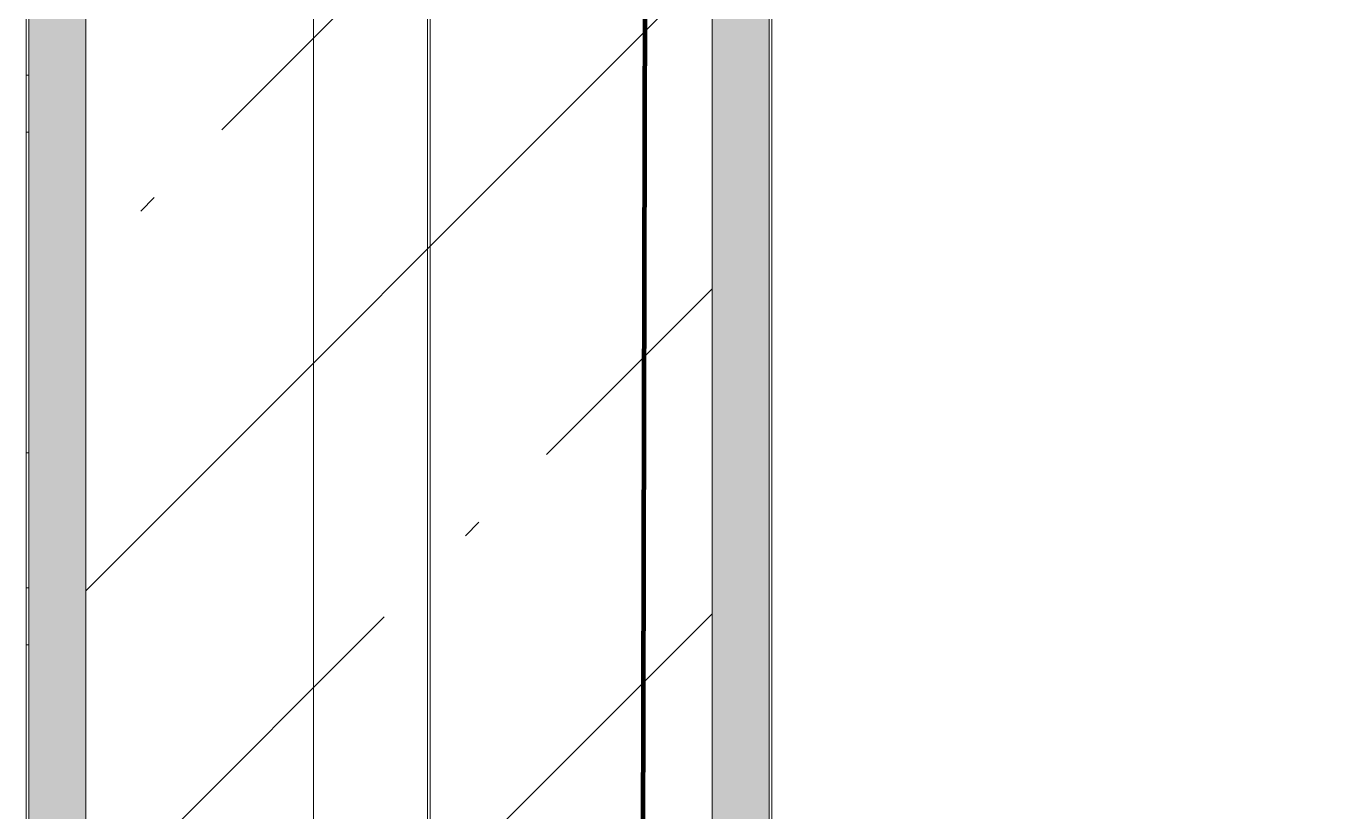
# Model space of a CAD drawing. Header units: millimetres. Extents: x -213547 to 415037, y -3642 to 106956.
# Drawn here: x 107173.7 to 107631, y 7921.5 to 8197.5 of the extents above; entities that cross this region are included whole.
import ezdxf

# ---------------------------------------------------------------- set-up
doc = ezdxf.new("R2010")
doc.units = ezdxf.units.MM
for name, color, linetype, lineweight in [('1)CF2', 3, 'Continuous', 30), ('10)FK4', 3, 'Continuous', 50), ('965 СКБ CF2', 5, 'Continuous', 50), ('A-FLOR', 7, 'Continuous', 9), ('A-GENM-3', 7, 'Continuous', 5), ('A-WALL', 7, 'Continuous', 5), ('I-WALL', 7, 'Continuous', 5), ('Оси', 7, 'Continuous', 9)]:
    doc.layers.add(name, color=color, linetype=linetype, lineweight=lineweight)
doc.layers.add('A-WALL-1', color=9, linetype='Continuous', lineweight=5, true_color=0x808080)
doc.layers.add('A-WALL-FNSH-1', color=9, linetype='Continuous', lineweight=5, true_color=0x808080)
pattern_1 = [(0, (64.7, -136.06), (243.84, 60.96), [20.117, -162.763, 20.117, -162.763, -975.36]), (0, (64.7, -136.06), (243.84, 60.96), [-365.76, 20.117, -345.643, 20.117, -162.763, -426.72]), (0, (64.7, -136.06), (243.84, 60.96), [-914.4, 20.117, -101.803, 20.117, -284.683]), (120, (156.14, -105.58), (-174.71291, 180.691634), [20.117, -162.763, 20.117, -162.763, -975.36]), (120, (156.14, -105.58), (-174.71291, 180.691634), [-365.76, 20.117, -345.643, 20.117, -162.763, -426.72]), (120, (156.14, -105.58), (-174.71291, 180.691634), [-914.4, 20.117, -101.803, 20.117, -284.683]), (240, (186.62, 16.34), (-69.12709, -241.651634), [20.117, -162.763, 20.117, -162.763, -975.36]), (240, (186.62, 16.34), (-69.12709, -241.651634), [-365.76, 20.117, -345.643, 20.117, -162.763, -426.72]), (240, (186.62, 16.34), (-69.12709, -241.651634), [-914.4, 20.117, -101.803, 20.117, -284.683])]

# ---------------------------------------------------------------- blocks, each defined once
blk = doc.blocks.new('Рисунок_горы - Рисунок_горы-31934381-Объем проектирования 1 этажа')
at = {"layer": 'A-GENM-3'}
for p, q in [((107109, 10341.4), (107109, 6202.65)), ((107109, 8078.45), (107109, 8246.37))]:
    blk.add_line(p, q, dxfattribs=at)
for points, knots in [([(107109, 8222.65), (107109, 8222.65), (107109, 8266.99), (107109, 8298.07), (107109, 8323.36)], [0.82222222, 0.82222222, 0.82222222, 0.82222222, 0.82222223, 0.83345188, 0.83345188, 0.83345188, 0.83345188]), ([(107109, 8246.37), (107109, 8246.37), (107109, 8246.28), (107109, 8246.18), (107109, 8246.07)], [0.7111111111, 0.7111111111, 0.7111111111, 0.7111111111, 0.7111111211, 0.7112541343, 0.7112541343, 0.7112541343, 0.7112541343]), ([(107109, 8148.48), (107109, 8148.48), (107109, 8172.61), (107109, 8198.1), (107109, 8222.65)], [0.8, 0.8, 0.8, 0.8, 0.80000001, 0.82222222, 0.82222222, 0.82222222, 0.82222222]), ([(107109, 8222.65), (107109, 8222.65), (107109, 8198.1), (107109, 8172.61), (107109, 8148.48)], [0.258992806, 0.258992806, 0.258992806, 0.258992806, 0.258992816, 0.26618705, 0.26618705, 0.26618705, 0.26618705]), ([(107109, 7955.53), (107109, 7955.53), (107109, 8012.16), (107109, 8097.93), (107109, 8148.48)], [0.77777778, 0.77777778, 0.77777778, 0.77777778, 0.77777779, 0.8, 0.8, 0.8, 0.8]), ([(107109, 8148.48), (107109, 8148.48), (107109, 8097.93), (107109, 8012.16), (107109, 7955.53)], [0.26618705, 0.26618705, 0.26618705, 0.26618705, 0.26618706, 0.273381295, 0.273381295, 0.273381295, 0.273381295])]:
    blk.add_open_spline(points, degree=3, knots=knots, dxfattribs=at)
for points in [[(107109, 8323.36), (107109, 8298.07), (107109, 8266.99), (107109, 8222.65)], [(107109, 8246.07), (107109, 8246.06), (107109, 8246.05), (107109, 8246.03)], [(107109, 8246.03), (107109, 8246.03), (107109, 8246.02), (107109, 8246.01)], [(107109, 8246.01), (107109, 8245.94), (107109, 8245.87), (107109, 8245.8)], [(107109, 8245.8), (107109, 8245.79), (107109, 8245.78), (107109, 8245.77)], [(107109, 8245.77), (107109, 8245.75), (107109, 8245.73), (107109, 8245.71)], [(107109, 8245.71), (107109, 8245.66), (107109, 8245.61), (107109, 8245.56)], [(107109, 8245.56), (107109, 8245.55), (107109, 8245.54), (107109, 8245.53)], [(107109, 8245.53), (107109, 8245.52), (107109, 8245.5), (107109, 8245.49)], [(107109, 8245.49), (107109, 8245.47), (107109, 8245.44), (107109, 8245.42)], [(107109, 8245.42), (107109, 8245.41), (107109, 8245.39), (107109, 8245.38)], [(107109, 8245.38), (107109, 8245.36), (107109, 8245.34), (107109, 8245.33)], [(107109, 8245.33), (107109, 8245.32), (107109, 8245.31), (107109, 8245.3)], [(107109, 8245.3), (107109, 8245.28), (107109, 8245.27), (107109, 8245.26)], [(107109, 8245.26), (107109, 8245.26), (107109, 8245.25), (107109, 8245.25)], [(107109, 8245.25), (107109, 8245.23), (107109, 8245.22), (107109, 8245.21)], [(107109, 8245.21), (107109, 8245.2), (107109, 8245.19), (107109, 8245.18)], [(107109, 8245.18), (107109, 8244.37), (107109, 8243.34), (107109, 8242.12)], [(107109, 8242.12), (107109, 8241.17), (107109, 8240.09), (107109, 8238.91)], [(107109, 8238.91), (107109, 8238.89), (107109, 8238.88), (107109, 8238.87)], [(107109, 8238.87), (107109, 8238.86), (107109, 8238.85), (107109, 8238.84)], [(107109, 8238.84), (107109, 8238.83), (107109, 8238.82), (107109, 8238.81)], [(107109, 8238.81), (107109, 8238.8), (107109, 8238.79), (107109, 8238.78)], [(107109, 8238.78), (107109, 8238.77), (107109, 8238.76), (107109, 8238.75)], [(107109, 8238.75), (107109, 8238.74), (107109, 8238.73), (107109, 8238.72)], [(107109, 8238.72), (107109, 8238.7), (107109, 8238.69), (107109, 8238.68)], [(107109, 8238.68), (107109, 8238.67), (107109, 8238.66), (107109, 8238.65)], [(107109, 8238.65), (107109, 8238.64), (107109, 8238.63), (107109, 8238.62)], [(107109, 8238.62), (107109, 8238.61), (107109, 8238.6), (107109, 8238.59)], [(107109, 8238.59), (107109, 8238.58), (107109, 8238.57), (107109, 8238.56)], [(107109, 8238.56), (107109, 8238.54), (107109, 8238.53), (107109, 8238.52)], [(107109, 8238.52), (107109, 8238.51), (107109, 8238.5), (107109, 8238.49)], [(107109, 8238.49), (107109, 8238.48), (107109, 8238.47), (107109, 8238.46)], [(107109, 8238.46), (107109, 8238.45), (107109, 8238.44), (107109, 8238.43)], [(107109, 8238.43), (107109, 8238.42), (107109, 8238.41), (107109, 8238.39)], [(107109, 8238.39), (107109, 8238.38), (107109, 8238.37), (107109, 8238.36)], [(107109, 8238.36), (107109, 8238.35), (107109, 8238.34), (107109, 8238.33)], [(107109, 8238.33), (107109, 8238.32), (107109, 8238.31), (107109, 8238.3)], [(107109, 8238.3), (107109, 8238.29), (107109, 8238.28), (107109, 8238.26)], [(107109, 8238.26), (107109, 8238.25), (107109, 8238.24), (107109, 8238.23)], [(107109, 8238.23), (107109, 8238.22), (107109, 8238.21), (107109, 8238.2)], [(107109, 8238.2), (107109, 8238.19), (107109, 8238.18), (107109, 8238.17)], [(107109, 8238.17), (107109, 8238.16), (107109, 8238.15), (107109, 8238.13)], [(107109, 8238.13), (107109, 8238.12), (107109, 8238.11), (107109, 8238.1)], [(107109, 8238.1), (107109, 8238.09), (107109, 8238.08), (107109, 8238.07)], [(107109, 8238.07), (107109, 8238.06), (107109, 8238.05), (107109, 8238.04)], [(107109, 8238.04), (107109, 8238.02), (107109, 8238.01), (107109, 8238)], [(107109, 8238), (107109, 8237.99), (107109, 8237.98), (107109, 8237.97)], [(107109, 8237.97), (107109, 8237.96), (107109, 8237.95), (107109, 8237.94)], [(107109, 8237.94), (107109, 8237.93), (107109, 8237.91), (107109, 8237.9)], [(107109, 8237.9), (107109, 8237.7), (107109, 8237.5), (107109, 8237.3)], [(107109, 8237.3), (107109, 8237.29), (107109, 8237.28), (107109, 8237.27)], [(107109, 8237.27), (107109, 8237.25), (107109, 8237.24), (107109, 8237.23)], [(107109, 8237.23), (107109, 8237.12), (107109, 8237), (107109, 8236.89)], [(107109, 8236.89), (107109, 8236.78), (107109, 8236.68), (107109, 8236.57)], [(107109, 8236.57), (107109, 8236.55), (107109, 8236.53), (107109, 8236.5)], [(107109, 8236.5), (107109, 8236.46), (107109, 8236.41), (107109, 8236.36)], [(107109, 8236.36), (107109, 8236.33), (107109, 8236.29), (107109, 8236.26)], [(107109, 8236.26), (107109, 8236.23), (107109, 8236.21), (107109, 8236.18)], [(107109, 8236.18), (107109, 8236.16), (107109, 8236.14), (107109, 8236.11)], [(107109, 8236.11), (107109, 8236.04), (107109, 8235.97), (107109, 8235.9)], [(107109, 8235.9), (107109, 8235.86), (107109, 8235.83), (107109, 8235.79)], [(107109, 8235.79), (107109, 8235.2), (107109, 8234.59), (107109, 8233.96)], [(107109, 8233.96), (107109, 8233.92), (107109, 8233.88), (107109, 8233.84)], [(107109, 8233.84), (107109, 8233.81), (107109, 8233.79), (107109, 8233.76)], [(107109, 8233.76), (107109, 8233.72), (107109, 8233.68), (107109, 8233.65)], [(107109, 8233.65), (107109, 8233.61), (107109, 8233.57), (107109, 8233.53)], [(107109, 8233.53), (107109, 8233.35), (107109, 8233.16), (107109, 8232.98)], [(107109, 8232.98), (107109, 8232.47), (107109, 8231.96), (107109, 8231.43)], [(107109, 8231.43), (107109, 8231.39), (107109, 8231.35), (107109, 8231.31)], [(107109, 8231.31), (107109, 8231.28), (107109, 8231.25), (107109, 8231.22)], [(107109, 8231.22), (107109, 8231.01), (107109, 8230.8), (107109, 8230.59)], [(107109, 8230.59), (107109, 8230.56), (107109, 8230.53), (107109, 8230.5)], [(107109, 8230.5), (107109, 8230.45), (107109, 8230.39), (107109, 8230.33)], [(107109, 8230.33), (107109, 8230.19), (107109, 8230.05), (107109, 8229.9)], [(107109, 8229.9), (107109, 8229.88), (107109, 8229.85), (107109, 8229.82)], [(107109, 8229.82), (107109, 8229.77), (107109, 8229.73), (107109, 8229.69)], [(107109, 8229.69), (107109, 8229.63), (107109, 8229.57), (107109, 8229.51)], [(107109, 8229.51), (107109, 8229.47), (107109, 8229.43), (107109, 8229.38)], [(107109, 8229.38), (107109, 8229.28), (107109, 8229.18), (107109, 8229.08)], [(107109, 8229.08), (107109, 8229.03), (107109, 8228.99), (107109, 8228.94)], [(107109, 8228.94), (107109, 8225.12), (107109, 8220.79), (107109, 8216.07)], [(107109, 8216.07), (107109, 8216.05), (107109, 8216.03), (107109, 8216.01)], [(107109, 8216.01), (107109, 8216), (107109, 8215.98), (107109, 8215.96)], [(107109, 8215.96), (107109, 8215.94), (107109, 8215.92), (107109, 8215.91)], [(107109, 8215.91), (107109, 8215.89), (107109, 8215.87), (107109, 8215.85)], [(107109, 8215.85), (107109, 8215.83), (107109, 8215.81), (107109, 8215.8)], [(107109, 8215.8), (107109, 8215.78), (107109, 8215.76), (107109, 8215.74)], [(107109, 8215.74), (107109, 8215.72), (107109, 8215.71), (107109, 8215.69)], [(107109, 8215.69), (107109, 8215.67), (107109, 8215.65), (107109, 8215.63)], [(107109, 8215.63), (107109, 8215.61), (107109, 8215.6), (107109, 8215.58)], [(107109, 8215.58), (107109, 8215.56), (107109, 8215.54), (107109, 8215.52)], [(107109, 8215.52), (107109, 8215.5), (107109, 8215.49), (107109, 8215.47)], [(107109, 8215.47), (107109, 8215.45), (107109, 8215.43), (107109, 8215.41)], [(107109, 8215.41), (107109, 8215.39), (107109, 8215.38), (107109, 8215.36)], [(107109, 8215.36), (107109, 8215.34), (107109, 8215.32), (107109, 8215.3)], [(107109, 8215.3), (107109, 8215.28), (107109, 8215.27), (107109, 8215.25)], [(107109, 8215.25), (107109, 8215.23), (107109, 8215.21), (107109, 8215.19)], [(107109, 8215.19), (107109, 8215.17), (107109, 8215.16), (107109, 8215.14)], [(107109, 8215.14), (107109, 8215.12), (107109, 8215.1), (107109, 8215.08)], [(107109, 8215.08), (107109, 8215.06), (107109, 8215.05), (107109, 8215.03)], [(107109, 8215.03), (107109, 8215.01), (107109, 8214.99), (107109, 8214.97)], [(107109, 8214.97), (107109, 8214.95), (107109, 8214.94), (107109, 8214.92)], [(107109, 8214.92), (107109, 8214.9), (107109, 8214.88), (107109, 8214.86)], [(107109, 8214.86), (107109, 8214.84), (107109, 8214.83), (107109, 8214.81)], [(107109, 8214.81), (107109, 8214.79), (107109, 8214.77), (107109, 8214.75)], [(107109, 8214.75), (107109, 8214.73), (107109, 8214.71), (107109, 8214.7)], [(107109, 8214.7), (107109, 8214.68), (107109, 8214.66), (107109, 8214.64)], [(107109, 8214.64), (107109, 8214.62), (107109, 8214.6), (107109, 8214.59)], [(107109, 8214.59), (107109, 8214.57), (107109, 8214.55), (107109, 8214.53)], [(107109, 8214.53), (107109, 8214.51), (107109, 8214.49), (107109, 8214.47)], [(107109, 8214.47), (107109, 8214.46), (107109, 8214.44), (107109, 8214.42)], [(107109, 8214.42), (107109, 8214.4), (107109, 8214.38), (107109, 8214.36)], [(107109, 8214.36), (107109, 8214.03), (107109, 8213.69), (107109, 8213.36)], [(107109, 8213.36), (107109, 8213.34), (107109, 8213.32), (107109, 8213.3)], [(107109, 8213.3), (107109, 8213.28), (107109, 8213.26), (107109, 8213.24)], [(107109, 8213.24), (107109, 8213.06), (107109, 8212.87), (107109, 8212.68)], [(107109, 8212.68), (107109, 8212.51), (107109, 8212.34), (107109, 8212.17)], [(107109, 8212.17), (107109, 8212.13), (107109, 8212.09), (107109, 8212.06)], [(107109, 8212.06), (107109, 8211.98), (107109, 8211.9), (107109, 8211.83)], [(107109, 8211.83), (107109, 8211.77), (107109, 8211.71), (107109, 8211.66)], [(107109, 8211.66), (107109, 8211.62), (107109, 8211.58), (107109, 8211.54)], [(107109, 8211.54), (107109, 8211.5), (107109, 8211.47), (107109, 8211.43)], [(107109, 8211.43), (107109, 8211.31), (107109, 8211.2), (107109, 8211.08)], [(107109, 8211.08), (107109, 8211.03), (107109, 8210.97), (107109, 8210.91)], [(107109, 8210.91), (107109, 8209.97), (107109, 8209.02), (107109, 8208.05)], [(107109, 8208.05), (107109, 8207.99), (107109, 8207.93), (107109, 8207.87)], [(107109, 8207.87), (107109, 8207.83), (107109, 8207.79), (107109, 8207.75)], [(107109, 8207.75), (107109, 8207.69), (107109, 8207.63), (107109, 8207.58)], [(107109, 8207.58), (107109, 8207.52), (107109, 8207.46), (107109, 8207.4)], [(107109, 8207.4), (107109, 8207.12), (107109, 8206.84), (107109, 8206.56)], [(107109, 8206.56), (107109, 8205.8), (107109, 8205.04), (107109, 8204.26)], [(107109, 8204.26), (107109, 8204.2), (107109, 8204.14), (107109, 8204.08)], [(107109, 8204.08), (107109, 8204.04), (107109, 8204), (107109, 8203.96)], [(107109, 8203.96), (107109, 8203.65), (107109, 8203.35), (107109, 8203.04)], [(107109, 8203.04), (107109, 8203), (107109, 8202.96), (107109, 8202.91)], [(107109, 8202.91), (107109, 8202.83), (107109, 8202.75), (107109, 8202.67)], [(107109, 8202.67), (107109, 8202.46), (107109, 8202.26), (107109, 8202.05)], [(107109, 8202.05), (107109, 8202.01), (107109, 8201.97), (107109, 8201.92)], [(107109, 8201.92), (107109, 8201.86), (107109, 8201.8), (107109, 8201.74)], [(107109, 8201.74), (107109, 8201.66), (107109, 8201.57), (107109, 8201.49)], [(107109, 8201.49), (107109, 8201.43), (107109, 8201.37), (107109, 8201.3)], [(107109, 8201.3), (107109, 8201.16), (107109, 8201.01), (107109, 8200.87)], [(107109, 8200.87), (107109, 8200.8), (107109, 8200.74), (107109, 8200.68)], [(107109, 8200.68), (107109, 8195.25), (107109, 8189.52), (107109, 8183.59)], [(107109, 8183.59), (107109, 8183.57), (107109, 8183.55), (107109, 8183.52)], [(107109, 8183.52), (107109, 8183.5), (107109, 8183.48), (107109, 8183.46)], [(107109, 8183.46), (107109, 8183.43), (107109, 8183.41), (107109, 8183.39)], [(107109, 8183.39), (107109, 8183.37), (107109, 8183.34), (107109, 8183.32)], [(107109, 8183.32), (107109, 8183.3), (107109, 8183.27), (107109, 8183.25)], [(107109, 8183.25), (107109, 8183.23), (107109, 8183.21), (107109, 8183.18)], [(107109, 8183.18), (107109, 8183.16), (107109, 8183.14), (107109, 8183.11)], [(107109, 8183.11), (107109, 8183.09), (107109, 8183.07), (107109, 8183.05)], [(107109, 8183.05), (107109, 8183.02), (107109, 8183), (107109, 8182.98)], [(107109, 8182.98), (107109, 8182.95), (107109, 8182.93), (107109, 8182.91)], [(107109, 8182.91), (107109, 8182.89), (107109, 8182.86), (107109, 8182.84)], [(107109, 8182.84), (107109, 8182.82), (107109, 8182.79), (107109, 8182.77)], [(107109, 8182.77), (107109, 8182.75), (107109, 8182.73), (107109, 8182.7)], [(107109, 8182.7), (107109, 8182.68), (107109, 8182.66), (107109, 8182.63)], [(107109, 8182.63), (107109, 8182.61), (107109, 8182.59), (107109, 8182.56)], [(107109, 8182.56), (107109, 8182.54), (107109, 8182.52), (107109, 8182.5)], [(107109, 8182.5), (107109, 8182.47), (107109, 8182.45), (107109, 8182.43)], [(107109, 8182.43), (107109, 8182.4), (107109, 8182.38), (107109, 8182.36)], [(107109, 8182.36), (107109, 8182.34), (107109, 8182.31), (107109, 8182.29)], [(107109, 8182.29), (107109, 8182.27), (107109, 8182.24), (107109, 8182.22)], [(107109, 8182.22), (107109, 8182.2), (107109, 8182.18), (107109, 8182.15)], [(107109, 8182.15), (107109, 8182.13), (107109, 8182.11), (107109, 8182.08)], [(107109, 8182.08), (107109, 8182.06), (107109, 8182.04), (107109, 8182.01)], [(107109, 8182.01), (107109, 8181.99), (107109, 8181.97), (107109, 8181.95)], [(107109, 8181.95), (107109, 8181.92), (107109, 8181.9), (107109, 8181.88)], [(107109, 8181.88), (107109, 8181.85), (107109, 8181.83), (107109, 8181.81)], [(107109, 8181.81), (107109, 8181.79), (107109, 8181.76), (107109, 8181.74)], [(107109, 8181.74), (107109, 8181.72), (107109, 8181.69), (107109, 8181.67)], [(107109, 8181.67), (107109, 8181.65), (107109, 8181.62), (107109, 8181.6)], [(107109, 8181.6), (107109, 8181.58), (107109, 8181.56), (107109, 8181.53)], [(107109, 8181.53), (107109, 8181.51), (107109, 8181.49), (107109, 8181.46)], [(107109, 8181.46), (107109, 8181.05), (107109, 8180.64), (107109, 8180.22)], [(107109, 8180.22), (107109, 8180.2), (107109, 8180.17), (107109, 8180.15)], [(107109, 8180.15), (107109, 8180.13), (107109, 8180.1), (107109, 8180.08)], [(107109, 8180.08), (107109, 8179.85), (107109, 8179.62), (107109, 8179.39)], [(107109, 8179.39), (107109, 8179.18), (107109, 8178.97), (107109, 8178.76)], [(107109, 8178.76), (107109, 8178.71), (107109, 8178.67), (107109, 8178.62)], [(107109, 8178.62), (107109, 8178.53), (107109, 8178.44), (107109, 8178.34)], [(107109, 8178.34), (107109, 8178.27), (107109, 8178.2), (107109, 8178.13)], [(107109, 8178.13), (107109, 8178.09), (107109, 8178.04), (107109, 8177.99)], [(107109, 8177.99), (107109, 8177.95), (107109, 8177.9), (107109, 8177.86)], [(107109, 8177.86), (107109, 8177.72), (107109, 8177.58), (107109, 8177.44)], [(107109, 8177.44), (107109, 8177.37), (107109, 8177.3), (107109, 8177.23)], [(107109, 8177.23), (107109, 8176.08), (107109, 8174.94), (107109, 8173.78)], [(107109, 8173.78), (107109, 8173.71), (107109, 8173.64), (107109, 8173.57)], [(107109, 8173.57), (107109, 8173.52), (107109, 8173.48), (107109, 8173.43)], [(107109, 8173.43), (107109, 8173.36), (107109, 8173.29), (107109, 8173.22)], [(107109, 8173.22), (107109, 8173.15), (107109, 8173.07), (107109, 8173)], [(107109, 8173), (107109, 8172.67), (107109, 8172.34), (107109, 8172.01)], [(107109, 8172.01), (107109, 8171.11), (107109, 8170.21), (107109, 8169.31)], [(107109, 8169.31), (107109, 8169.24), (107109, 8169.16), (107109, 8169.09)], [(107109, 8169.09), (107109, 8169.04), (107109, 8169), (107109, 8168.95)], [(107109, 8168.95), (107109, 8168.59), (107109, 8168.23), (107109, 8167.88)], [(107109, 8167.88), (107109, 8167.83), (107109, 8167.78), (107109, 8167.73)], [(107109, 8167.73), (107109, 8167.66), (107109, 8167.59), (107109, 8167.52)], [(107109, 8167.52), (107109, 8167.49), (107109, 8167.47), (107109, 8167.45)], [(107109, 8167.45), (107109, 8116.95), (107109, 8058.75), (107109, 8045.15)], [(107109, 8077.99), (107109, 8078.02), (107109, 8078.04), (107109, 8078.06)], [(107109, 8077.92), (107109, 8077.95), (107109, 8077.97), (107109, 8077.99)], [(107109, 8077.91), (107109, 8077.91), (107109, 8077.92), (107109, 8077.92)], [(107109, 8077.89), (107109, 8077.9), (107109, 8077.9), (107109, 8077.91)], [(107109, 8077.88), (107109, 8077.89), (107109, 8077.89), (107109, 8077.89)], [(107109, 8077.87), (107109, 8077.87), (107109, 8077.88), (107109, 8077.88)], [(107109, 8077.6), (107109, 8077.69), (107109, 8077.78), (107109, 8077.87)], [(107109, 8077.58), (107109, 8077.59), (107109, 8077.59), (107109, 8077.6)], [(107109, 8077.57), (107109, 8077.58), (107109, 8077.58), (107109, 8077.58)], [(107109, 8077.57), (107109, 8077.57), (107109, 8077.57), (107109, 8077.57)], [(107109, 8077.55), (107109, 8077.56), (107109, 8077.56), (107109, 8077.57)], [(107109, 8077.54), (107109, 8077.55), (107109, 8077.55), (107109, 8077.55)], [(107109, 8077.53), (107109, 8077.53), (107109, 8077.54), (107109, 8077.54)], [(107109, 8077.52), (107109, 8077.52), (107109, 8077.52), (107109, 8077.53)], [(107109, 8077.5), (107109, 8077.51), (107109, 8077.51), (107109, 8077.52)], [(107109, 8077.48), (107109, 8077.49), (107109, 8077.5), (107109, 8077.5)], [(107109, 8077.46), (107109, 8077.47), (107109, 8077.48), (107109, 8077.48)], [(107109, 8077.45), (107109, 8077.45), (107109, 8077.45), (107109, 8077.46)], [(107109, 8077.39), (107109, 8077.41), (107109, 8077.43), (107109, 8077.45)], [(107109, 8077.32), (107109, 8077.34), (107109, 8077.36), (107109, 8077.39)], [(107109, 8077.31), (107109, 8077.31), (107109, 8077.32), (107109, 8077.32)], [(107109, 8077.3), (107109, 8077.31), (107109, 8077.31), (107109, 8077.31)], [(107109, 8077.18), (107109, 8077.22), (107109, 8077.26), (107109, 8077.3)], [(107109, 8077.17), (107109, 8077.17), (107109, 8077.18), (107109, 8077.18)], [(107109, 8077.16), (107109, 8077.17), (107109, 8077.17), (107109, 8077.17)], [(107109, 8077.16), (107109, 8077.16), (107109, 8077.16), (107109, 8077.16)], [(107109, 8077.15), (107109, 8077.15), (107109, 8077.15), (107109, 8077.16)], [(107109, 8077.14), (107109, 8077.14), (107109, 8077.15), (107109, 8077.15)], [(107109, 8077.13), (107109, 8077.14), (107109, 8077.14), (107109, 8077.14)], [(107109, 8077.13), (107109, 8077.13), (107109, 8077.13), (107109, 8077.13)], [(107109, 8077.12), (107109, 8077.12), (107109, 8077.13), (107109, 8077.13)], [(107109, 8077.11), (107109, 8077.12), (107109, 8077.12), (107109, 8077.12)], [(107109, 8077.11), (107109, 8077.11), (107109, 8077.11), (107109, 8077.11)], [(107109, 8077.1), (107109, 8077.1), (107109, 8077.1), (107109, 8077.11)], [(107109, 8077.09), (107109, 8077.09), (107109, 8077.1), (107109, 8077.1)], [(107109, 8077.08), (107109, 8077.09), (107109, 8077.09), (107109, 8077.09)], [(107109, 8077.08), (107109, 8077.08), (107109, 8077.08), (107109, 8077.08)], [(107109, 8077.07), (107109, 8077.07), (107109, 8077.07), (107109, 8077.08)], [(107109, 8077.06), (107109, 8077.06), (107109, 8077.07), (107109, 8077.07)], [(107109, 8077.05), (107109, 8077.06), (107109, 8077.06), (107109, 8077.06)], [(107109, 8077.05), (107109, 8077.05), (107109, 8077.05), (107109, 8077.05)], [(107109, 8077.04), (107109, 8077.04), (107109, 8077.04), (107109, 8077.05)], [(107109, 8077.03), (107109, 8077.03), (107109, 8077.04), (107109, 8077.04)], [(107109, 8077.02), (107109, 8077.03), (107109, 8077.03), (107109, 8077.03)], [(107109, 8077.02), (107109, 8077.02), (107109, 8077.02), (107109, 8077.02)], [(107109, 8077.01), (107109, 8077.01), (107109, 8077.01), (107109, 8077.02)], [(107109, 8077), (107109, 8077), (107109, 8077.01), (107109, 8077.01)], [(107109, 8076.99), (107109, 8077), (107109, 8077), (107109, 8077)], [(107109, 8076.99), (107109, 8076.99), (107109, 8076.99), (107109, 8076.99)], [(107109, 8076.98), (107109, 8076.98), (107109, 8076.98), (107109, 8076.99)], [(107109, 8076.97), (107109, 8076.97), (107109, 8076.98), (107109, 8076.98)], [(107109, 8076.96), (107109, 8076.97), (107109, 8076.97), (107109, 8076.97)], [(107109, 8076.96), (107109, 8076.96), (107109, 8076.96), (107109, 8076.96)], [(107109, 8076.95), (107109, 8076.95), (107109, 8076.95), (107109, 8076.96)], [(107109, 8076.3), (107109, 8076.53), (107109, 8076.75), (107109, 8076.95)], [(107109, 8074.47), (107109, 8075.15), (107109, 8075.77), (107109, 8076.3)], [(107109, 8074.43), (107109, 8074.44), (107109, 8074.45), (107109, 8074.47)], [(107109, 8074.35), (107109, 8074.38), (107109, 8074.4), (107109, 8074.43)], [(107109, 8074.32), (107109, 8074.33), (107109, 8074.34), (107109, 8074.35)], [(107109, 8074.27), (107109, 8074.29), (107109, 8074.3), (107109, 8074.32)], [(107109, 8074.24), (107109, 8074.25), (107109, 8074.26), (107109, 8074.27)], [(107109, 8074.21), (107109, 8074.22), (107109, 8074.23), (107109, 8074.24)], [(107109, 8074.1), (107109, 8074.14), (107109, 8074.17), (107109, 8074.21)], [(107109, 8074.05), (107109, 8074.07), (107109, 8074.08), (107109, 8074.1)], [(107109, 8074.03), (107109, 8074.03), (107109, 8074.04), (107109, 8074.05)], [(107109, 8073.85), (107109, 8073.91), (107109, 8073.97), (107109, 8074.03)], [(107109, 8073.82), (107109, 8073.83), (107109, 8073.84), (107109, 8073.85)], [(107109, 8073.79), (107109, 8073.8), (107109, 8073.81), (107109, 8073.82)], [(107109, 8073.32), (107109, 8073.48), (107109, 8073.64), (107109, 8073.79)], [(107109, 8073.15), (107109, 8073.21), (107109, 8073.27), (107109, 8073.32)], [(107109, 8073.11), (107109, 8073.12), (107109, 8073.14), (107109, 8073.15)], [(107109, 8073.07), (107109, 8073.09), (107109, 8073.1), (107109, 8073.11)], [(107109, 8073.05), (107109, 8073.06), (107109, 8073.06), (107109, 8073.07)], [(107109, 8073.01), (107109, 8073.02), (107109, 8073.03), (107109, 8073.05)], [(107109, 8072.37), (107109, 8072.59), (107109, 8072.8), (107109, 8073.01)], [(107109, 8072.33), (107109, 8072.35), (107109, 8072.36), (107109, 8072.37)], [(107109, 8072.25), (107109, 8072.28), (107109, 8072.31), (107109, 8072.33)], [(107109, 8072.23), (107109, 8072.24), (107109, 8072.24), (107109, 8072.25)], [(107109, 8072.2), (107109, 8072.21), (107109, 8072.22), (107109, 8072.23)], [(107109, 8072.16), (107109, 8072.17), (107109, 8072.19), (107109, 8072.2)], [(107109, 8072.11), (107109, 8072.12), (107109, 8072.14), (107109, 8072.16)], [(107109, 8072.08), (107109, 8072.09), (107109, 8072.1), (107109, 8072.11)], [(107109, 8071.96), (107109, 8072), (107109, 8072.04), (107109, 8072.08)], [(107109, 8071.82), (107109, 8071.87), (107109, 8071.91), (107109, 8071.96)], [(107109, 8071.81), (107109, 8071.81), (107109, 8071.82), (107109, 8071.82)], [(107109, 8071.79), (107109, 8071.8), (107109, 8071.8), (107109, 8071.81)], [(107109, 8071.55), (107109, 8071.63), (107109, 8071.71), (107109, 8071.79)], [(107109, 8071.53), (107109, 8071.54), (107109, 8071.54), (107109, 8071.55)], [(107109, 8071.52), (107109, 8071.52), (107109, 8071.53), (107109, 8071.53)], [(107109, 8071.5), (107109, 8071.51), (107109, 8071.51), (107109, 8071.52)], [(107109, 8071.49), (107109, 8071.5), (107109, 8071.5), (107109, 8071.5)], [(107109, 8071.48), (107109, 8071.48), (107109, 8071.49), (107109, 8071.49)], [(107109, 8071.46), (107109, 8071.47), (107109, 8071.47), (107109, 8071.48)], [(107109, 8071.45), (107109, 8071.45), (107109, 8071.46), (107109, 8071.46)], [(107109, 8071.43), (107109, 8071.44), (107109, 8071.44), (107109, 8071.45)], [(107109, 8071.42), (107109, 8071.43), (107109, 8071.43), (107109, 8071.43)], [(107109, 8071.41), (107109, 8071.41), (107109, 8071.42), (107109, 8071.42)], [(107109, 8071.39), (107109, 8071.4), (107109, 8071.4), (107109, 8071.41)], [(107109, 8071.38), (107109, 8071.38), (107109, 8071.39), (107109, 8071.39)], [(107109, 8071.37), (107109, 8071.37), (107109, 8071.37), (107109, 8071.38)], [(107109, 8071.35), (107109, 8071.36), (107109, 8071.36), (107109, 8071.37)], [(107109, 8071.34), (107109, 8071.34), (107109, 8071.35), (107109, 8071.35)], [(107109, 8071.32), (107109, 8071.33), (107109, 8071.33), (107109, 8071.34)], [(107109, 8071.31), (107109, 8071.31), (107109, 8071.32), (107109, 8071.32)], [(107109, 8071.3), (107109, 8071.3), (107109, 8071.3), (107109, 8071.31)], [(107109, 8071.28), (107109, 8071.29), (107109, 8071.29), (107109, 8071.3)], [(107109, 8071.27), (107109, 8071.27), (107109, 8071.28), (107109, 8071.28)], [(107109, 8071.25), (107109, 8071.26), (107109, 8071.26), (107109, 8071.27)], [(107109, 8071.24), (107109, 8071.24), (107109, 8071.25), (107109, 8071.25)], [(107109, 8071.22), (107109, 8071.23), (107109, 8071.23), (107109, 8071.24)], [(107109, 8071.21), (107109, 8071.22), (107109, 8071.22), (107109, 8071.22)], [(107109, 8071.2), (107109, 8071.2), (107109, 8071.21), (107109, 8071.21)], [(107109, 8071.18), (107109, 8071.19), (107109, 8071.19), (107109, 8071.2)], [(107109, 8071.17), (107109, 8071.17), (107109, 8071.18), (107109, 8071.18)], [(107109, 8071.15), (107109, 8071.16), (107109, 8071.16), (107109, 8071.17)], [(107109, 8071.14), (107109, 8071.14), (107109, 8071.15), (107109, 8071.15)], [(107109, 8071.13), (107109, 8071.13), (107109, 8071.14), (107109, 8071.14)], [(107109, 8071.11), (107109, 8071.12), (107109, 8071.12), (107109, 8071.13)], [(107109, 8067.16), (107109, 8068.56), (107109, 8069.89), (107109, 8071.11)], [(107109, 8067.11), (107109, 8067.13), (107109, 8067.14), (107109, 8067.16)], [(107109, 8067), (107109, 8067.04), (107109, 8067.07), (107109, 8067.11)], [(107109, 8066.95), (107109, 8066.97), (107109, 8066.98), (107109, 8067)], [(107109, 8066.88), (107109, 8066.91), (107109, 8066.93), (107109, 8066.95)], [(107109, 8066.84), (107109, 8066.85), (107109, 8066.87), (107109, 8066.88)], [(107109, 8066.8), (107109, 8066.81), (107109, 8066.82), (107109, 8066.84)], [(107109, 8066.64), (107109, 8066.69), (107109, 8066.75), (107109, 8066.8)], [(107109, 8066.57), (107109, 8066.6), (107109, 8066.62), (107109, 8066.64)], [(107109, 8066.54), (107109, 8066.55), (107109, 8066.56), (107109, 8066.57)], [(107109, 8066.3), (107109, 8066.38), (107109, 8066.46), (107109, 8066.54)], [(107109, 8066.26), (107109, 8066.27), (107109, 8066.29), (107109, 8066.3)], [(107109, 8066.21), (107109, 8066.23), (107109, 8066.25), (107109, 8066.26)], [(107109, 8065.59), (107109, 8065.8), (107109, 8066.01), (107109, 8066.21)], [(107109, 8065.35), (107109, 8065.43), (107109, 8065.51), (107109, 8065.59)], [(107109, 8065.3), (107109, 8065.32), (107109, 8065.34), (107109, 8065.35)], [(107109, 8065.25), (107109, 8065.27), (107109, 8065.29), (107109, 8065.3)], [(107109, 8065.22), (107109, 8065.23), (107109, 8065.24), (107109, 8065.25)], [(107109, 8065.17), (107109, 8065.18), (107109, 8065.2), (107109, 8065.22)], [(107109, 8064.34), (107109, 8064.62), (107109, 8064.89), (107109, 8065.17)], [(107109, 8064.29), (107109, 8064.31), (107109, 8064.32), (107109, 8064.34)], [(107109, 8064.19), (107109, 8064.22), (107109, 8064.26), (107109, 8064.29)], [(107109, 8064.15), (107109, 8064.17), (107109, 8064.18), (107109, 8064.19)], [(107109, 8064.12), (107109, 8064.13), (107109, 8064.14), (107109, 8064.15)], [(107109, 8064.07), (107109, 8064.09), (107109, 8064.1), (107109, 8064.12)], [(107109, 8064), (107109, 8064.02), (107109, 8064.05), (107109, 8064.07)], [(107109, 8063.97), (107109, 8063.98), (107109, 8063.99), (107109, 8064)], [(107109, 8063.81), (107109, 8063.87), (107109, 8063.92), (107109, 8063.97)], [(107109, 8063.64), (107109, 8063.7), (107109, 8063.76), (107109, 8063.81)], [(107109, 8063.63), (107109, 8063.63), (107109, 8063.64), (107109, 8063.64)], [(107109, 8063.61), (107109, 8063.61), (107109, 8063.62), (107109, 8063.63)], [(107109, 8063.3), (107109, 8063.4), (107109, 8063.51), (107109, 8063.61)], [(107109, 8063.28), (107109, 8063.29), (107109, 8063.29), (107109, 8063.3)], [(107109, 8063.27), (107109, 8063.27), (107109, 8063.28), (107109, 8063.28)], [(107109, 8063.25), (107109, 8063.25), (107109, 8063.26), (107109, 8063.27)], [(107109, 8063.23), (107109, 8063.24), (107109, 8063.24), (107109, 8063.25)], [(107109, 8063.21), (107109, 8063.22), (107109, 8063.23), (107109, 8063.23)], [(107109, 8063.2), (107109, 8063.2), (107109, 8063.21), (107109, 8063.21)], [(107109, 8063.18), (107109, 8063.19), (107109, 8063.19), (107109, 8063.2)], [(107109, 8063.16), (107109, 8063.17), (107109, 8063.17), (107109, 8063.18)], [(107109, 8063.15), (107109, 8063.15), (107109, 8063.16), (107109, 8063.16)], [(107109, 8063.13), (107109, 8063.13), (107109, 8063.14), (107109, 8063.15)], [(107109, 8063.11), (107109, 8063.12), (107109, 8063.12), (107109, 8063.13)], [(107109, 8063.09), (107109, 8063.1), (107109, 8063.11), (107109, 8063.11)], [(107109, 8063.08), (107109, 8063.08), (107109, 8063.09), (107109, 8063.09)], [(107109, 8063.06), (107109, 8063.07), (107109, 8063.07), (107109, 8063.08)], [(107109, 8063.04), (107109, 8063.05), (107109, 8063.05), (107109, 8063.06)], [(107109, 8063.02), (107109, 8063.03), (107109, 8063.04), (107109, 8063.04)], [(107109, 8063.01), (107109, 8063.01), (107109, 8063.02), (107109, 8063.02)], [(107109, 8062.99), (107109, 8063), (107109, 8063), (107109, 8063.01)], [(107109, 8062.97), (107109, 8062.98), (107109, 8062.98), (107109, 8062.99)], [(107109, 8062.96), (107109, 8062.96), (107109, 8062.97), (107109, 8062.97)], [(107109, 8062.94), (107109, 8062.94), (107109, 8062.95), (107109, 8062.96)], [(107109, 8062.92), (107109, 8062.93), (107109, 8062.93), (107109, 8062.94)], [(107109, 8062.9), (107109, 8062.91), (107109, 8062.92), (107109, 8062.92)], [(107109, 8062.89), (107109, 8062.89), (107109, 8062.9), (107109, 8062.9)], [(107109, 8062.87), (107109, 8062.88), (107109, 8062.88), (107109, 8062.89)], [(107109, 8062.85), (107109, 8062.86), (107109, 8062.86), (107109, 8062.87)], [(107109, 8062.84), (107109, 8062.84), (107109, 8062.85), (107109, 8062.85)], [(107109, 8062.82), (107109, 8062.82), (107109, 8062.83), (107109, 8062.84)], [(107109, 8062.8), (107109, 8062.81), (107109, 8062.81), (107109, 8062.82)], [(107109, 8062.78), (107109, 8062.79), (107109, 8062.8), (107109, 8062.8)], [(107109, 8062.77), (107109, 8062.77), (107109, 8062.78), (107109, 8062.78)], [(107109, 8058.83), (107109, 8060.15), (107109, 8061.47), (107109, 8062.77)], [(107109, 8058.22), (107109, 8058.42), (107109, 8058.63), (107109, 8058.83)], [(107109, 8058.17), (107109, 8058.18), (107109, 8058.2), (107109, 8058.22)], [(107109, 8058.04), (107109, 8058.09), (107109, 8058.13), (107109, 8058.17)], [(107109, 8057.99), (107109, 8058.01), (107109, 8058.03), (107109, 8058.04)], [(107109, 8057.92), (107109, 8057.94), (107109, 8057.97), (107109, 8057.99)], [(107109, 8057.87), (107109, 8057.89), (107109, 8057.9), (107109, 8057.92)], [(107109, 8057.83), (107109, 8057.85), (107109, 8057.86), (107109, 8057.87)], [(107109, 8057.66), (107109, 8057.72), (107109, 8057.77), (107109, 8057.83)], [(107109, 8057.59), (107109, 8057.61), (107109, 8057.63), (107109, 8057.66)], [(107109, 8057.55), (107109, 8057.56), (107109, 8057.58), (107109, 8057.59)]]:
    blk.add_open_spline(points, degree=3, dxfattribs=at)

msp = doc.modelspace()

# ---------------------------------------------------------------- hatches: boundary and pattern name
at = {"layer": '1)CF2'}
h = msp.add_hatch(dxfattribs=at)
h.set_pattern_fill('ANSI31', color=256, scale=220)
h.paths.add_polyline_path([(109674.04, 10121.05), (107396.04, 10126.4), (107377.5, 16.61), (109655.5, 11.26)])
at = {"layer": '965 СКБ CF2'}
h = msp.add_hatch(dxfattribs=at)
h.set_pattern_fill('ANSI31', color=256, scale=220)
h.paths.add_polyline_path([(109674.04, 10121.05), (107396.04, 10126.4), (107377.5, 16.61), (109655.5, 11.26)])
at = {"layer": 'I-WALL'}
h = msp.add_hatch(dxfattribs=at)
h.set_pattern_fill('FP_1', color=256, style=0, pattern_type=2)
h.set_pattern_definition([(45, (64.7, -136.06), (-114.04925, 114.04925), []), (45, (178.75, -136.06), (-114.04925, 114.04925), [201.612, -40.322, 6.706, -33.617])])
h.paths.add_polyline_path([(107414.7, 2263.94), (107414.7, 10243.94), (107194.7, 10263.94), (107194.7, 2263.94), (107414.5, 2263.94)])
h.paths.add_polyline_path([(107414.7, 10243.94), (107414.7, 10463.94), (107194.7, 10463.94), (107194.74, 10263.94)])
h = msp.add_hatch(dxfattribs=at)
h.set_pattern_fill('FP_191', color=256, style=0, pattern_type=2)
h.set_pattern_definition(pattern_1)
h.paths.add_polyline_path([(107194.7, 13.94), (107194.7, 10243.94), (107174.7, 10243.94), (107174.7, 13.94)])
h = msp.add_hatch(dxfattribs=at)
h.set_pattern_fill('FP_191', color=256, style=0, pattern_type=2)
h.set_pattern_definition(pattern_1)
h.paths.add_polyline_path([(107431.65, 2343.94), (107434.7, 2343.94), (107434.7, 10242.94), (107414.7, 10243.94), (107414.7, 2343.94)])

# ---------------------------------------------------------------- linework, layer by layer
at = {"layer": '10)FK4', "flags": 128}
for points in [[(109654.72, 2223.07), (109673.26, 10121.05), (107395.26, 10126.4), (107376.72, 2228.42)], [(109655.5, 2223.07), (109674.04, 10121.05), (107396.04, 10126.4), (107377.5, 2228.42)]]:
    msp.add_lwpolyline(points, close=True, dxfattribs=at)
at = {"layer": 'A-FLOR'}
for p, q in [((107174.7, 10243.94), (107174.7, 33.94)), ((107434.7, 2420.94), (107434.7, 10242.94))]:
    msp.add_line(p, q, dxfattribs=at)
at = {"layer": 'A-WALL'}
for p, q in [((107414.7, 2263.94), (107414.7, 10463.94)), ((107173.7, 8180.19), (107174.7, 8180.19)), ((107174.7, 8160.19), (107173.7, 8160.19)), ((107173.7, 8000.19), (107174.7, 8000.19)), ((107174.7, 7980.19), (107173.7, 7980.19))]:
    msp.add_line(p, q, dxfattribs=at)
at = {"layer": 'A-WALL-1'}
msp.add_line((107194.7, 13.94), (107194.7, 10463.94), dxfattribs=at)
at = {"layer": 'A-WALL-FNSH-1'}
for p, q in [((107314.7, 10253.94), (107314.7, 24.44)), ((107315.7, 24.44), (107315.7, 10253.94)), ((107435.7, 2344.94), (107435.7, 10242.94)), ((107173.7, 8581.56), (107173.7, 7600.42))]:
    msp.add_line(p, q, dxfattribs=at)
at = {"layer": 'I-WALL'}
msp.add_line((107173.7, 8047.62), (107174.7, 8047.62), dxfattribs=at)
for points in [[(107173.7, 7749.46), (107173.7, 7854.69), (107173.7, 7954.07), (107173.7, 8047.62)], [(107173.7, 8047.62), (107173.7, 7957.63), (107173.7, 7857.71), (107173.7, 7747.87)]]:
    msp.add_open_spline(points, degree=3, dxfattribs=at)
at = {"layer": 'Оси'}
msp.add_lwpolyline([(107274.7, -2042.32), (107274.7, 2957.68), (107274.7, 16892.22), (107274.7, 21892.22)], dxfattribs=at)

# ---------------------------------------------------------------- block references
at = {"layer": 'A-GENM-3'}
msp.add_blockref('Рисунок_горы - Рисунок_горы-31934381-Объем проектирования 1 этажа', (64.7, -136.06), dxfattribs=at)

doc.saveas('drawing.dxf')
